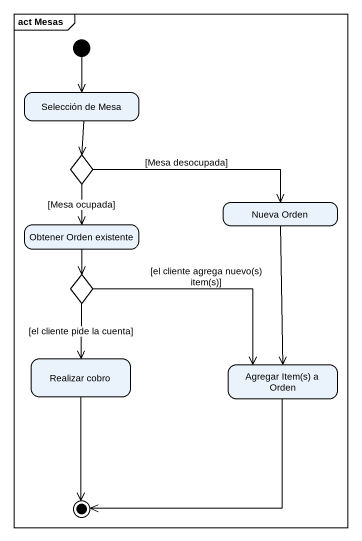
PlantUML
@startuml
mainframe act Mesas
hide empty description
state "Selección de Mesa" as Selección_de_Mesa
state choice1 <<choice>>
state "Obtener Orden existente" as Obtener_Orden_existente
state "Nueva Orden" as Nueva_Orden
state choice2 <<choice>>
state "Realizar cobro" as Realizar_cobro
state "Agregar Item(s) a Orden" as Agregar_Item_s_a_Orden
[*] --> Selección_de_Mesa
Selección_de_Mesa --> choice1
choice1 --> Obtener_Orden_existente : [Mesa ocupada]
choice1 -right-> Nueva_Orden : [Mesa desocupada]
Obtener_Orden_existente --> choice2
Nueva_Orden --> Agregar_Item_s_a_Orden
choice2 --> Realizar_cobro : [el cliente pide la cuenta]
choice2 -right-> Agregar_Item_s_a_Orden : [el cliente agrega nuevo(s) item(s)]
Realizar_cobro --> [*]
Agregar_Item_s_a_Orden --> [*]
@enduml
